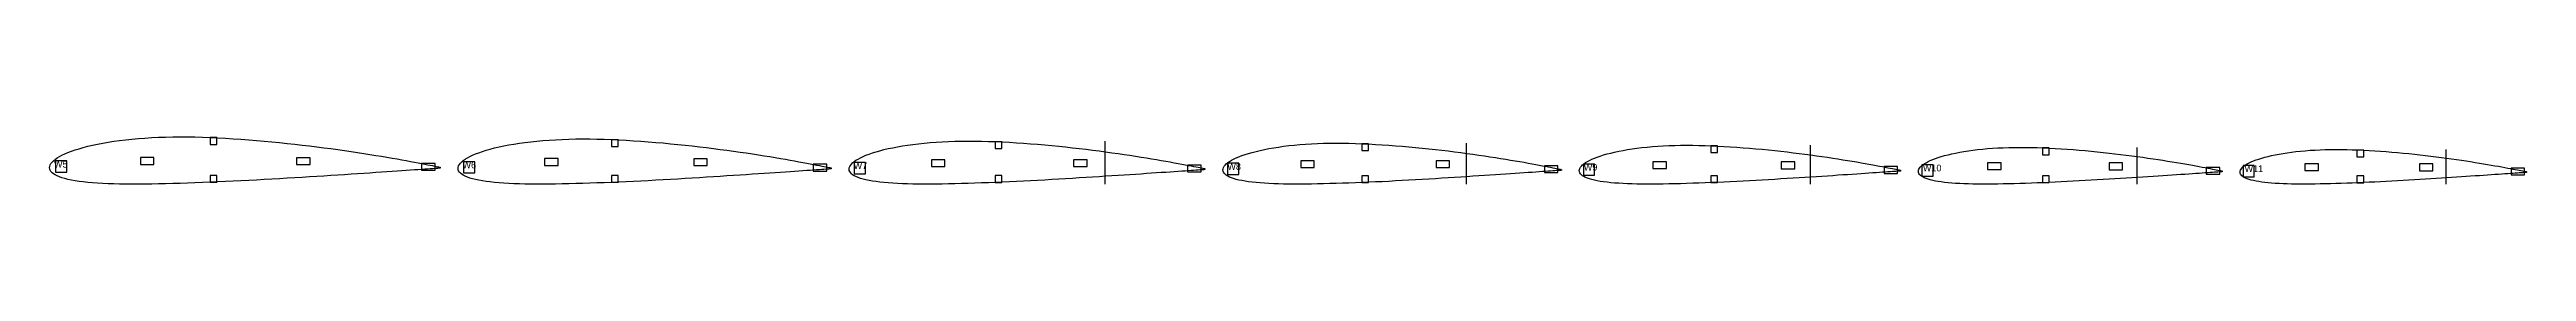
# Model space of a CAD drawing. Extents: x 0 to 2126, y -196 to 49.
# Drawn here: x 1024 to 2126, y 0 to 21 of the extents above; entities that cross this region are included whole.
import ezdxf

# ---------------------------------------------------------------- set-up
doc = ezdxf.new("R2010")
doc.units = 0
for name, color, linetype in [('WING_RIBS', 5, 'CONTINUOUS'), ('WING_RIBS_HINGE', 3, 'CONTINUOUS'), ('WING_RIBS_LABEL', 7, 'CONTINUOUS'), ('WING_RIBS_SLOTS', 1, 'CONTINUOUS')]:
    doc.layers.add(name, color=color, linetype=linetype)

msp = doc.modelspace()

# ---------------------------------------------------------------- linework, layer by layer
at = {"layer": 'WING_RIBS'}
for points in [[(1024.256708, 7.358733), (1024.325369, 7.972564), (1024.531243, 8.58946), (1024.874004, 9.208881), (1025.353111, 9.830064), (1025.967806, 10.452039), (1026.717117, 11.07363), (1027.59986, 11.693472), (1028.614638, 12.310028), (1029.759846, 12.921599), (1031.033675, 13.526353), (1032.43411, 14.122337), (1033.958936, 14.707505), (1035.605743, 15.279736), (1037.371926, 15.836864), (1039.254693, 16.376698), (1041.251067, 16.897046), (1043.35789, 17.395741), (1045.571833, 17.870661), (1047.889394, 18.319756), (1050.306908, 18.741061), (1052.820553, 19.132723), (1055.426354, 19.493014), (1058.120192, 19.820347), (1060.897806, 20.113289), (1063.754804, 20.370577), (1066.68667, 20.59112), (1069.688767, 20.77401), (1072.756348, 20.918527), (1075.884563, 21.024142), (1079.068465, 21.090515), (1082.30302, 21.117496), (1085.583114, 21.105122), (1088.90356, 21.053615), (1092.259107, 20.963371), (1095.644451, 20.836449), (1099.054237, 20.680659), (1102.483075, 20.497932), (1105.925542, 20.289393), (1109.376196, 20.056244), (1112.82958, 19.799752), (1116.280234, 19.521243), (1119.722701, 19.22209), (1123.151539, 18.903707), (1126.561325, 18.567547), (1129.946669, 18.215087), (1133.302216, 17.847835), (1136.622662, 17.467313), (1139.902755, 17.075065), (1143.137311, 16.672647), (1146.321213, 16.261628), (1149.449428, 15.843588), (1152.517009, 15.420116), (1155.519106, 14.992809), (1158.450971, 14.563271), (1161.30797, 14.133114), (1164.085584, 13.703953), (1166.779421, 13.277405), (1169.385223, 12.855091), (1171.898868, 12.438626), (1174.316382, 12.029622), (1176.633943, 11.629682), (1178.847885, 11.240392), (1180.954709, 10.86332), (1182.951083, 10.500007), (1184.83385, 10.15196), (1186.600033, 9.820647), (1188.24684, 9.507484), (1189.771666, 9.213831), (1191.172101, 8.940984), (1192.445929, 8.69016), (1193.591138, 8.462496), (1194.605916, 8.259033), (1195.488658, 8.080714), (1196.23797, 7.928372), (1196.852665, 7.802725), (1197.331772, 7.704371), (1197.674533, 7.633779), (1197.880407, 7.591288), (1197.949068, 7.577101), (1197.949068, 7.140366), (1197.880407, 7.135331), (1197.674533, 7.120244), (1197.331772, 7.095158), (1196.852665, 7.060159), (1196.23797, 7.015368), (1195.488658, 6.960935), (1194.605916, 6.897037), (1193.591138, 6.823879), (1192.445929, 6.741685), (1191.172101, 6.650698), (1189.771666, 6.551179), (1188.24684, 6.443396), (1186.600033, 6.327631), (1184.83385, 6.204167), (1182.951083, 6.073297), (1180.954709, 5.93531), (1178.847885, 5.7905), (1176.633943, 5.639163), (1174.316382, 5.481593), (1171.898868, 5.318091), (1169.385223, 5.148961), (1166.779421, 4.974515), (1164.085584, 4.795077), (1161.30797, 4.610989), (1158.450971, 4.422611), (1155.519106, 4.230332), (1152.517009, 4.03457), (1149.449428, 3.835783), (1146.321213, 3.634471), (1143.137311, 3.431182), (1139.902755, 3.226519), (1136.622662, 3.021139), (1133.302216, 2.815765), (1129.946669, 2.611181), (1126.561325, 2.408237), (1123.151539, 2.207849), (1119.722701, 2.010998), (1116.280234, 1.818727), (1112.82958, 1.632139), (1109.376196, 1.452389), (1105.925542, 1.280682), (1102.483075, 1.118258), (1099.054237, 0.966392), (1095.644451, 0.826376), (1092.259107, 0.69866), (1088.90356, 0.577966), (1085.583114, 0.464422), (1082.30302, 0.359604), (1079.068465, 0.265094), (1075.884563, 0.182464), (1072.756348, 0.113262), (1069.688767, 0.058995), (1066.68667, 0.021117), (1063.754804, 0.001016), (1060.897806, 0), (1058.120192, 0.01929), (1055.426354, 0.060009), (1052.820553, 0.123176), (1050.306908, 0.2097), (1047.889394, 0.320379), (1045.571833, 0.455894), (1043.35789, 0.616817), (1041.251067, 0.803603), (1039.254693, 1.016604), (1037.371926, 1.256069), (1035.605743, 1.522151), (1033.958936, 1.814919), (1032.43411, 2.134362), (1031.033675, 2.480402), (1029.759846, 2.852905), (1028.614638, 3.25169), (1027.59986, 3.676538), (1026.717117, 4.127206), (1025.967806, 4.603433), (1025.353111, 5.104953), (1024.874004, 5.631497), (1024.531243, 6.182805), (1024.325369, 6.758628), (1024.256708, 7.358733)], [(1205.949068, 7.031678), (1206.014677, 7.618228), (1206.211401, 8.207706), (1206.538929, 8.799597), (1206.996742, 9.393173), (1207.584118, 9.987504), (1208.300126, 10.581468), (1209.143635, 11.173762), (1210.113312, 11.762915), (1211.207623, 12.347306), (1212.424837, 12.925182), (1213.76303, 13.494678), (1215.220086, 14.053838), (1216.793701, 14.600637), (1218.481388, 15.133004), (1220.280476, 15.648845), (1222.188122, 16.146066), (1224.201309, 16.622597), (1226.316854, 17.07641), (1228.531412, 17.505544), (1230.841481, 17.908125), (1233.243409, 18.28238), (1235.733397, 18.626658), (1238.307508, 18.939442), (1240.961673, 19.219366), (1243.691694, 19.465218), (1246.493254, 19.675959), (1249.361925, 19.850721), (1252.293169, 19.988815), (1255.282352, 20.089736), (1258.324747, 20.153158), (1261.415544, 20.17894), (1264.549856, 20.167117), (1267.722727, 20.117899), (1270.929139, 20.031666), (1274.164022, 19.910385), (1277.422262, 19.761519), (1280.698707, 19.586913), (1283.988176, 19.387642), (1287.285468, 19.164855), (1290.585368, 18.919763), (1293.882659, 18.653632), (1297.172128, 18.367775), (1300.448573, 18.063543), (1303.706813, 17.742322), (1306.941697, 17.405528), (1310.148109, 17.054598), (1313.32098, 16.690988), (1316.455291, 16.316173), (1319.546089, 15.931641), (1322.588484, 15.538889), (1325.577667, 15.139429), (1328.508911, 14.734778), (1331.377581, 14.326462), (1334.179142, 13.916015), (1336.909163, 13.504976), (1339.563327, 13.094888), (1342.137439, 12.687298), (1344.627427, 12.283753), (1347.029354, 11.885798), (1349.339423, 11.494973), (1351.553981, 11.112807), (1353.669527, 10.740819), (1355.682714, 10.380506), (1357.59036, 10.03334), (1359.389448, 9.700762), (1361.077134, 9.384173), (1362.65075, 9.084929), (1364.107806, 8.804328), (1365.445999, 8.543607), (1366.663213, 8.303931), (1367.757524, 8.086385), (1368.7272, 7.891965), (1369.57071, 7.721571), (1370.286718, 7.576), (1370.874093, 7.455938), (1371.331907, 7.361955), (1371.659434, 7.2945), (1371.856158, 7.253897), (1371.921768, 7.240341), (1371.921768, 6.823016), (1371.856158, 6.818205), (1371.659434, 6.803788), (1371.331907, 6.779817), (1370.874093, 6.746374), (1370.286718, 6.703574), (1369.57071, 6.65156), (1368.7272, 6.590502), (1367.757524, 6.520595), (1366.663213, 6.442054), (1365.445999, 6.355112), (1364.107806, 6.260015), (1362.65075, 6.157023), (1361.077134, 6.046403), (1359.389448, 5.928427), (1357.59036, 5.803372), (1355.682714, 5.671518), (1353.669527, 5.533145), (1351.553981, 5.388533), (1349.339423, 5.237967), (1347.029354, 5.081732), (1344.627427, 4.920118), (1342.137439, 4.753425), (1339.563327, 4.581963), (1336.909163, 4.406056), (1334.179142, 4.226051), (1331.377581, 4.042317), (1328.508911, 3.855256), (1325.577667, 3.665304), (1322.588484, 3.472939), (1319.546089, 3.278685), (1316.455291, 3.083118), (1313.32098, 2.886866), (1310.148109, 2.69062), (1306.941697, 2.495129), (1303.706813, 2.301204), (1300.448573, 2.109722), (1297.172128, 1.92162), (1293.882659, 1.737895), (1290.585368, 1.559599), (1287.285468, 1.387839), (1283.988176, 1.223762), (1280.698707, 1.068558), (1277.422262, 0.923442), (1274.164022, 0.789648), (1270.929139, 0.667608), (1267.722727, 0.552279), (1264.549856, 0.443781), (1261.415544, 0.343621), (1258.324747, 0.253312), (1255.282352, 0.174354), (1252.293169, 0.108228), (1249.361925, 0.056373), (1246.493254, 0.020179), (1243.691694, 0.000971), (1240.961673, 0), (1238.307508, 0.018433), (1235.733397, 0.057342), (1233.243409, 0.117701), (1230.841481, 0.20038), (1228.531412, 0.30614), (1226.316854, 0.435632), (1224.201309, 0.589403), (1222.188122, 0.767887), (1220.280476, 0.971422), (1218.481388, 1.200244), (1216.793701, 1.4545), (1215.220086, 1.734256), (1213.76303, 2.039501), (1212.424837, 2.370162), (1211.207623, 2.72611), (1210.113312, 3.10717), (1209.143635, 3.513136), (1208.300126, 3.943774), (1207.584118, 4.398836), (1206.996742, 4.878066), (1206.538929, 5.381208), (1206.211401, 5.908013), (1206.014677, 6.458244), (1205.949068, 7.031678)], [(1379.921768, 6.704624), (1379.984325, 7.263892), (1380.171899, 7.825953), (1380.484193, 8.390313), (1380.920713, 8.956281), (1381.480768, 9.522969), (1382.163474, 10.089307), (1382.967751, 10.654052), (1383.892326, 11.215803), (1384.935738, 11.773013), (1386.096338, 12.324011), (1387.37229, 12.867019), (1388.761576, 13.400171), (1390.262, 13.921537), (1391.871189, 14.429143), (1393.586599, 14.920991), (1395.405517, 15.395086), (1397.325067, 15.849453), (1399.342215, 16.282158), (1401.45377, 16.691333), (1403.656394, 17.075189), (1405.946604, 17.432037), (1408.320779, 17.760302), (1410.775164, 18.058538), (1413.305879, 18.325442), (1415.908922, 18.559859), (1418.580178, 18.760798), (1421.315422, 18.927431), (1424.110329, 19.059103), (1426.96048, 19.155329), (1429.861369, 19.215802), (1432.808408, 19.240385), (1435.796938, 19.229112), (1438.822233, 19.182183), (1441.879509, 19.099961), (1444.963933, 18.98432), (1448.070628, 18.842379), (1451.19468, 18.675893), (1454.33115, 18.485891), (1457.475079, 18.273467), (1460.621496, 18.039774), (1463.765425, 17.786022), (1466.901895, 17.51346), (1470.025947, 17.223378), (1473.132641, 16.917098), (1476.217065, 16.595969), (1479.274342, 16.26136), (1482.299637, 15.914663), (1485.288167, 15.557282), (1488.235206, 15.190634), (1491.136095, 14.81615), (1493.986246, 14.435269), (1496.781153, 14.049439), (1499.516397, 13.660115), (1502.187652, 13.268758), (1504.790695, 12.876837), (1507.32141, 12.485824), (1509.775796, 12.097191), (1512.14997, 11.712416), (1514.44018, 11.33297), (1516.642804, 10.960323), (1518.75436, 10.595933), (1520.771507, 10.241246), (1522.691058, 9.897692), (1524.509976, 9.566673), (1526.225386, 9.249564), (1527.834575, 8.9477), (1529.334999, 8.662374), (1530.724285, 8.394824), (1532.000237, 8.14623), (1533.160836, 7.917702), (1534.204249, 7.710274), (1535.128824, 7.524897), (1535.9331, 7.362428), (1536.615806, 7.223628), (1537.175862, 7.10915), (1537.612382, 7.019538), (1537.924675, 6.955221), (1538.112249, 6.916506), (1538.174807, 6.903581), (1538.174807, 6.505666), (1538.112249, 6.501079), (1537.924675, 6.487333), (1537.612382, 6.464477), (1537.175862, 6.432589), (1536.615806, 6.39178), (1535.9331, 6.342185), (1535.128824, 6.283967), (1534.204249, 6.217312), (1533.160836, 6.142424), (1532.000237, 6.059525), (1530.724285, 5.968852), (1529.334999, 5.87065), (1527.834575, 5.765175), (1526.225386, 5.652686), (1524.509976, 5.533448), (1522.691058, 5.407727), (1520.771507, 5.275789), (1518.75436, 5.137904), (1516.642804, 4.994341), (1514.44018, 4.845372), (1512.14997, 4.691276), (1509.775796, 4.532336), (1507.32141, 4.368848), (1504.790695, 4.201123), (1502.187652, 4.02949), (1499.516397, 3.854302), (1496.781153, 3.675942), (1493.986246, 3.494825), (1491.136095, 3.311407), (1488.235206, 3.126188), (1485.288167, 2.939717), (1482.299637, 2.752594), (1479.274342, 2.565475), (1476.217065, 2.379076), (1473.132641, 2.194171), (1470.025947, 2.011596), (1466.901895, 1.832242), (1463.765425, 1.657062), (1460.621496, 1.48706), (1457.475079, 1.323288), (1454.33115, 1.166843), (1451.19468, 1.018858), (1448.070628, 0.880491), (1444.963933, 0.75292), (1441.879509, 0.636557), (1438.822233, 0.526592), (1435.796938, 0.42314), (1432.808408, 0.327639), (1429.861369, 0.24153), (1426.96048, 0.166245), (1424.110329, 0.103194), (1421.315422, 0.053751), (1418.580178, 0.01924), (1415.908922, 0.000926), (1413.305879, 0), (1410.775164, 0.017575), (1408.320779, 0.054675), (1405.946604, 0.112227), (1403.656394, 0.19106), (1401.45377, 0.291901), (1399.342215, 0.41537), (1397.325067, 0.561988), (1395.405517, 0.732172), (1393.586599, 0.926239), (1391.871189, 1.144418), (1390.262, 1.386849), (1388.761576, 1.653593), (1387.37229, 1.944641), (1386.096338, 2.259922), (1384.935738, 2.599314), (1383.892326, 2.962651), (1382.967751, 3.349734), (1382.163474, 3.760343), (1381.480768, 4.194239), (1380.920713, 4.651179), (1380.484193, 5.130919), (1380.171899, 5.633222), (1379.984325, 6.157861), (1379.921768, 6.704624)], [(1546.174807, 6.377569), (1546.234313, 6.909555), (1546.412737, 7.444199), (1546.709797, 7.98103), (1547.125023, 8.519389), (1547.657759, 9.058434), (1548.307162, 9.597146), (1549.072205, 10.134343), (1549.95168, 10.668691), (1550.944194, 11.198719), (1552.048179, 11.72284), (1553.261889, 12.239359), (1554.583405, 12.746504), (1556.010637, 13.242438), (1557.541329, 13.725282), (1559.173061, 14.193138), (1560.903251, 14.644106), (1562.729165, 15.076309), (1564.647915, 15.487906), (1566.656468, 15.877122), (1568.751647, 16.242253), (1570.930139, 16.581693), (1573.188501, 16.893945), (1575.52316, 17.177634), (1577.930425, 17.431518), (1580.406491, 17.6545), (1582.947441, 17.845637), (1585.549258, 18.004142), (1588.207829, 18.12939), (1590.918948, 18.220923), (1593.67833, 18.278446), (1596.481611, 18.30183), (1599.324359, 18.291106), (1602.202079, 18.246466), (1605.11022, 18.168255), (1608.044184, 18.058256), (1610.999332, 17.923238), (1613.970992, 17.764874), (1616.954463, 17.58414), (1619.94503, 17.382078), (1622.937963, 17.159785), (1625.92853, 16.918411), (1628.912001, 16.659144), (1631.883661, 16.383213), (1634.838809, 16.091874), (1637.772773, 15.786409), (1640.680914, 15.468123), (1643.558634, 15.138338), (1646.401382, 14.79839), (1649.204663, 14.449628), (1651.964045, 14.093411), (1654.675164, 13.73111), (1657.333735, 13.364101), (1659.935552, 12.993768), (1662.476502, 12.621502), (1664.952567, 12.248699), (1667.359833, 11.876759), (1669.694492, 11.507085), (1671.952853, 11.141079), (1674.131346, 10.780142), (1676.226525, 10.425673), (1678.235077, 10.079058), (1680.153828, 9.741673), (1681.979742, 9.414878), (1683.709932, 9.100006), (1685.341663, 8.798366), (1686.872356, 8.511227), (1688.299588, 8.239819), (1689.621104, 7.98532), (1690.834814, 7.748853), (1691.938799, 7.531472), (1692.931313, 7.334163), (1693.810787, 7.157829), (1694.575831, 7.003285), (1695.225234, 6.871256), (1695.75797, 6.762362), (1696.173196, 6.677122), (1696.470256, 6.615942), (1696.64868, 6.579116), (1696.708186, 6.566821), (1696.708186, 6.188317), (1696.64868, 6.183953), (1696.470256, 6.170878), (1696.173196, 6.149137), (1695.75797, 6.118805), (1695.225234, 6.079986), (1694.575831, 6.03281), (1693.810787, 5.977432), (1692.931313, 5.914028), (1691.938799, 5.842793), (1690.834814, 5.763939), (1689.621104, 5.677688), (1688.299588, 5.584277), (1686.872356, 5.483947), (1685.341663, 5.376945), (1683.709932, 5.263524), (1681.979742, 5.143935), (1680.153828, 5.018434), (1678.235077, 4.887274), (1676.226525, 4.750714), (1674.131346, 4.609013), (1671.952853, 4.462433), (1669.694492, 4.311246), (1667.359833, 4.155734), (1664.952567, 3.99619), (1662.476502, 3.83293), (1659.935552, 3.666287), (1657.333735, 3.496627), (1654.675164, 3.324345), (1651.964045, 3.149875), (1649.204663, 2.973691), (1646.401382, 2.796316), (1643.558634, 2.618321), (1640.680914, 2.44033), (1637.772773, 2.263024), (1634.838809, 2.087139), (1631.883661, 1.913469), (1628.912001, 1.742865), (1625.92853, 1.57623), (1622.937963, 1.41452), (1619.94503, 1.258737), (1616.954463, 1.109924), (1613.970992, 0.969157), (1610.999332, 0.83754), (1608.044184, 0.716193), (1605.11022, 0.605505), (1602.202079, 0.500904), (1599.324359, 0.402499), (1596.481611, 0.311657), (1593.67833, 0.229748), (1590.918948, 0.158135), (1588.207829, 0.09816), (1585.549258, 0.051129), (1582.947441, 0.018302), (1580.406491, 0.000881), (1577.930425, 0), (1575.52316, 0.016718), (1573.188501, 0.052008), (1570.930139, 0.106752), (1568.751647, 0.18174), (1566.656468, 0.277661), (1564.647915, 0.395109), (1562.729165, 0.534574), (1560.903251, 0.696456), (1559.173061, 0.881057), (1557.541329, 1.088593), (1556.010637, 1.319198), (1554.583405, 1.57293), (1553.261889, 1.84978), (1552.048179, 2.149682), (1550.944194, 2.472518), (1549.95168, 2.818131), (1549.072205, 3.186333), (1548.307162, 3.576911), (1547.657759, 3.989642), (1547.125023, 4.424292), (1546.709797, 4.88063), (1546.412737, 5.358431), (1546.234313, 5.857477), (1546.174807, 6.377569)], [(1704.708186, 6.050514), (1704.76464, 6.555219), (1704.933914, 7.062445), (1705.215741, 7.571746), (1705.609673, 8.082497), (1706.115089, 8.593899), (1706.731189, 9.104984), (1707.457, 9.614633), (1708.291373, 10.121578), (1709.232989, 10.624426), (1710.280359, 11.121668), (1711.431828, 11.6117), (1712.685574, 12.092837), (1714.039615, 12.563338), (1715.49181, 13.021422), (1717.039862, 13.465285), (1718.681325, 13.893127), (1720.413603, 14.303165), (1722.233955, 14.693655), (1724.139505, 15.06291), (1726.127239, 15.409317), (1728.194014, 15.73135), (1730.336562, 16.027589), (1732.551495, 16.296729), (1734.835311, 16.537594), (1737.184399, 16.749141), (1739.595044, 16.930476), (1742.063434, 17.080853), (1744.585668, 17.199678), (1747.157756, 17.286517), (1749.775631, 17.34109), (1752.435154, 17.363274), (1755.13212, 17.353101), (1757.862264, 17.31075), (1760.62127, 17.23655), (1763.404774, 17.132192), (1766.208376, 17.004098), (1769.027643, 16.853855), (1771.858116, 16.68239), (1774.69532, 16.490689), (1777.53477, 16.279796), (1780.371974, 16.0508), (1783.202447, 15.804829), (1786.021714, 15.543048), (1788.825316, 15.266649), (1791.60882, 14.97685), (1794.367826, 14.674886), (1797.09797, 14.362013), (1799.794936, 14.039498), (1802.454459, 13.708621), (1805.072335, 13.370672), (1807.644422, 13.02695), (1810.166656, 12.678762), (1812.635046, 12.327421), (1815.045691, 11.974245), (1817.394779, 11.620561), (1819.678595, 11.267695), (1821.893528, 10.916978), (1824.036076, 10.569741), (1826.102851, 10.227315), (1828.090585, 9.891023), (1829.996135, 9.562183), (1831.816487, 9.2421), (1833.548765, 8.932063), (1835.190228, 8.633339), (1836.73828, 8.347167), (1838.190475, 8.074754), (1839.544516, 7.817264), (1840.798262, 7.575817), (1841.949731, 7.351476), (1842.997101, 7.145243), (1843.938717, 6.958052), (1844.77309, 6.79076), (1845.498901, 6.644142), (1846.115001, 6.518883), (1846.620417, 6.415574), (1847.01435, 6.334705), (1847.296176, 6.276663), (1847.46545, 6.241725), (1847.521904, 6.230061), (1847.521904, 5.870967), (1847.46545, 5.866827), (1847.296176, 5.854423), (1847.01435, 5.833796), (1846.620417, 5.80502), (1846.115001, 5.768192), (1845.498901, 5.723435), (1844.77309, 5.670897), (1843.938717, 5.610745), (1842.997101, 5.543163), (1841.949731, 5.468352), (1840.798262, 5.386525), (1839.544516, 5.297904), (1838.190475, 5.202718), (1836.73828, 5.101204), (1835.190228, 4.993599), (1833.548765, 4.880143), (1831.816487, 4.761078), (1829.996135, 4.636645), (1828.090585, 4.507088), (1826.102851, 4.372653), (1824.036076, 4.23359), (1821.893528, 4.090157), (1819.678595, 3.942619), (1817.394779, 3.791258), (1815.045691, 3.636369), (1812.635046, 3.478273), (1810.166656, 3.317313), (1807.644422, 3.153866), (1805.072335, 2.988343), (1802.454459, 2.821194), (1799.794936, 2.652915), (1797.09797, 2.484048), (1794.367826, 2.315185), (1791.60882, 2.146971), (1788.825316, 1.980106), (1786.021714, 1.815342), (1783.202447, 1.653487), (1780.371974, 1.495398), (1777.53477, 1.341981), (1774.69532, 1.194187), (1771.858116, 1.053005), (1769.027643, 0.919457), (1766.208376, 0.794589), (1763.404774, 0.679465), (1760.62127, 0.574454), (1757.862264, 0.475217), (1755.13212, 0.381858), (1752.435154, 0.295674), (1749.775631, 0.217966), (1747.157756, 0.150026), (1744.585668, 0.093126), (1742.063434, 0.048507), (1739.595044, 0.017363), (1737.184399, 0.000835), (1734.835311, 0), (1732.551495, 0.015861), (1730.336562, 0.049341), (1728.194014, 0.101278), (1726.127239, 0.17242), (1724.139505, 0.263422), (1722.233955, 0.374847), (1720.413603, 0.50716), (1718.681325, 0.66074), (1717.039862, 0.835874), (1715.49181, 1.032768), (1714.039615, 1.251547), (1712.685574, 1.492267), (1711.431828, 1.75492), (1710.280359, 2.039442), (1709.232989, 2.345722), (1708.291373, 2.673612), (1707.457, 3.022931), (1706.731189, 3.39348), (1706.115089, 3.785045), (1705.609673, 4.197405), (1705.215741, 4.630342), (1704.933914, 5.083639), (1704.76464, 5.557094), (1704.708186, 6.050514)], [(1855.521904, 5.723459), (1855.575307, 6.200883), (1855.735431, 6.680691), (1856.002024, 7.162463), (1856.374662, 7.645606), (1856.852759, 8.129364), (1857.435556, 8.612823), (1858.122134, 9.094923), (1858.911405, 9.574466), (1859.802123, 10.050133), (1860.792879, 10.520497), (1861.882106, 10.98404), (1863.068082, 11.43917), (1864.348931, 11.884239), (1865.722629, 12.317561), (1867.187004, 12.737432), (1868.739739, 13.142147), (1870.37838, 13.530021), (1872.100335, 13.899403), (1873.902882, 14.248699), (1875.783171, 14.576381), (1877.738228, 14.881007), (1879.764963, 15.161233), (1881.86017, 15.415825), (1884.020536, 15.64367), (1886.242646, 15.843782), (1888.522986, 16.015315), (1890.85795, 16.157563), (1893.243847, 16.269966), (1895.676903, 16.35211), (1898.153271, 16.403734), (1900.669036, 16.424719), (1903.22022, 16.415095), (1905.802789, 16.375034), (1908.412659, 16.304844), (1911.045704, 16.206127), (1913.69776, 16.084957), (1916.364634, 15.942836), (1919.042109, 15.780639), (1921.72595, 15.599301), (1924.411916, 15.399807), (1927.095758, 15.183189), (1929.773232, 14.950514), (1932.440106, 14.702883), (1935.092162, 14.441425), (1937.725207, 14.16729), (1940.335077, 13.881649), (1942.917646, 13.585688), (1945.46883, 13.280606), (1947.984595, 12.967615), (1950.460964, 12.647933), (1952.89402, 12.322791), (1955.279916, 11.993424), (1957.61488, 11.661074), (1959.89522, 11.326989), (1962.11733, 10.992422), (1964.277697, 10.65863), (1966.372904, 10.326871), (1968.399638, 9.998404), (1970.354695, 9.674487), (1972.234984, 9.356373), (1974.037531, 9.045308), (1975.759487, 8.742527), (1977.398128, 8.449249), (1978.950863, 8.166672), (1980.415237, 7.895969), (1981.788935, 7.638281), (1983.069785, 7.394709), (1984.25576, 7.166313), (1985.344987, 6.954099), (1986.335743, 6.759014), (1987.226461, 6.581941), (1988.015733, 6.423692), (1988.70231, 6.285), (1989.285108, 6.166511), (1989.763204, 6.068786), (1990.135843, 5.992289), (1990.402435, 5.937384), (1990.562559, 5.904335), (1990.615962, 5.893301), (1990.615962, 5.553618), (1990.562559, 5.549702), (1990.402435, 5.537967), (1990.135843, 5.518456), (1989.763204, 5.491235), (1989.285108, 5.456397), (1988.70231, 5.41406), (1988.015733, 5.364362), (1987.226461, 5.307461), (1986.335743, 5.243533), (1985.344987, 5.172765), (1984.25576, 5.095361), (1983.069785, 5.01153), (1981.788935, 4.92149), (1980.415237, 4.825464), (1978.950863, 4.723675), (1977.398128, 4.616352), (1975.759487, 4.503722), (1974.037531, 4.386016), (1972.234984, 4.263462), (1970.354695, 4.136293), (1968.399638, 4.004747), (1966.372904, 3.869067), (1964.277697, 3.729505), (1962.11733, 3.586325), (1959.89522, 3.439809), (1957.61488, 3.290258), (1955.279916, 3.137999), (1952.89402, 2.983387), (1950.460964, 2.826811), (1947.984595, 2.668697), (1945.46883, 2.509515), (1942.917646, 2.349775), (1940.335077, 2.19004), (1937.725207, 2.030919), (1935.092162, 1.873073), (1932.440106, 1.717216), (1929.773232, 1.564109), (1927.095758, 1.414565), (1924.411916, 1.269441), (1921.72595, 1.129636), (1919.042109, 0.996086), (1916.364634, 0.869757), (1913.69776, 0.751638), (1911.045704, 0.642737), (1908.412659, 0.543402), (1905.802789, 0.449529), (1903.22022, 0.361217), (1900.669036, 0.279692), (1898.153271, 0.206184), (1895.676903, 0.141916), (1893.243847, 0.088093), (1890.85795, 0.045885), (1888.522986, 0.016425), (1886.242646, 0.00079), (1884.020536, 0), (1881.86017, 0.015003), (1879.764963, 0.046673), (1877.738228, 0.095803), (1875.783171, 0.1631), (1873.902882, 0.249183), (1872.100335, 0.354585), (1870.37838, 0.479746), (1868.739739, 0.625025), (1867.187004, 0.790692), (1865.722629, 0.976942), (1864.348931, 1.183895), (1863.068082, 1.411604), (1861.882106, 1.660059), (1860.792879, 1.929202), (1859.802123, 2.218926), (1858.911405, 2.529092), (1858.122134, 2.859529), (1857.435556, 3.210049), (1856.852759, 3.580448), (1856.374662, 3.970519), (1856.002024, 4.380053), (1855.735431, 4.808848), (1855.575307, 5.256711), (1855.521904, 5.723459)], [(1998.615962, 5.396404), (1998.666313, 5.846547), (1998.817288, 6.298937), (1999.068646, 6.753179), (1999.419991, 7.208714), (1999.870768, 7.664829), (2000.420263, 8.120662), (2001.067607, 8.575213), (2001.811777, 9.027354), (2002.651597, 9.47584), (2003.585738, 9.919326), (2004.612724, 10.356381), (2005.73093, 10.785503), (2006.938588, 11.20514), (2008.233789, 11.6137), (2009.614485, 12.009578), (2011.078492, 12.391167), (2012.623496, 12.756876), (2014.247054, 13.105152), (2015.946598, 13.434487), (2017.719442, 13.743445), (2019.562782, 14.030664), (2021.473703, 14.294877), (2023.449184, 14.534921), (2025.486101, 14.749746), (2027.581233, 14.938423), (2029.731268, 15.100154), (2031.932806, 15.234274), (2034.182365, 15.340253), (2036.476389, 15.417704), (2038.811251, 15.466377), (2041.183258, 15.486163), (2043.58866, 15.47709), (2046.023654, 15.439318), (2048.484388, 15.373139), (2050.966974, 15.280063), (2053.467483, 15.165817), (2055.981964, 15.031817), (2058.506441, 14.878888), (2061.03692, 14.707912), (2063.569402, 14.519818), (2066.099881, 14.315578), (2068.624357, 14.096199), (2071.138838, 13.862719), (2073.639348, 13.616201), (2076.121933, 13.357731), (2078.582668, 13.088412), (2081.017662, 12.809363), (2083.423064, 12.521714), (2085.795071, 12.226608), (2088.129933, 11.925194), (2090.423957, 11.618631), (2092.673516, 11.308085), (2094.875054, 10.994727), (2097.025089, 10.679732), (2099.120221, 10.364284), (2101.157138, 10.049565), (2103.132619, 9.736764), (2105.04354, 9.427067), (2106.88688, 9.121659), (2108.659723, 8.821723), (2110.359268, 8.528434), (2111.982826, 8.242954), (2113.52783, 7.966435), (2114.991837, 7.700005), (2116.372533, 7.444771), (2117.667734, 7.201808), (2118.875392, 6.972155), (2119.993598, 6.75681), (2121.020583, 6.556722), (2121.954725, 6.372784), (2122.794544, 6.20583), (2123.538715, 6.056624), (2124.186059, 5.925857), (2124.735554, 5.814139), (2125.186331, 5.721999), (2125.537676, 5.649872), (2125.789034, 5.598105), (2125.940008, 5.566944), (2125.99036, 5.556541), (2125.99036, 5.236268), (2125.940008, 5.232576), (2125.789034, 5.221512), (2125.537676, 5.203116), (2125.186331, 5.17745), (2124.735554, 5.144603), (2124.186059, 5.104686), (2123.538715, 5.057827), (2122.794544, 5.004178), (2121.954725, 4.943902), (2121.020583, 4.877179), (2119.993598, 4.804198), (2118.875392, 4.725157), (2117.667734, 4.640262), (2116.372533, 4.549723), (2114.991837, 4.453751), (2113.52783, 4.35256), (2111.982826, 4.246367), (2110.359268, 4.135386), (2108.659723, 4.019835), (2106.88688, 3.899934), (2105.04354, 3.775905), (2103.132619, 3.647978), (2101.157138, 3.51639), (2099.120221, 3.381392), (2097.025089, 3.243248), (2094.875054, 3.102243), (2092.673516, 2.958685), (2090.423957, 2.812908), (2088.129933, 2.665279), (2085.795071, 2.5162), (2083.423064, 2.366114), (2081.017662, 2.215502), (2078.582668, 2.064895), (2076.121933, 1.914866), (2073.639348, 1.76604), (2071.138838, 1.619089), (2068.624357, 1.474732), (2066.099881, 1.333733), (2063.569402, 1.196902), (2061.03692, 1.065085), (2058.506441, 0.939167), (2055.981964, 0.820056), (2053.467483, 0.708688), (2050.966974, 0.606009), (2048.484388, 0.512351), (2046.023654, 0.423842), (2043.58866, 0.340576), (2041.183258, 0.263709), (2038.811251, 0.194402), (2036.476389, 0.133807), (2034.182365, 0.083059), (2031.932806, 0.043263), (2029.731268, 0.015486), (2027.581233, 0.000745), (2025.486101, 0), (2023.449184, 0.014146), (2021.473703, 0.044006), (2019.562782, 0.090329), (2017.719442, 0.15378), (2015.946598, 0.234944), (2014.247054, 0.334323), (2012.623496, 0.452332), (2011.078492, 0.589309), (2009.614485, 0.74551), (2008.233789, 0.921117), (2006.938588, 1.116244), (2005.73093, 1.330941), (2004.612724, 1.565199), (2003.585738, 1.818962), (2002.651597, 2.092131), (2001.811777, 2.384573), (2001.067607, 2.696128), (2000.420263, 3.026617), (1999.870768, 3.375851), (1999.419991, 3.743632), (1999.068646, 4.129764), (1998.817288, 4.534057), (1998.666313, 4.956327), (1998.615962, 5.396404)]]:
    msp.add_lwpolyline(points, close=True, dxfattribs=at)
at = {"layer": 'WING_RIBS_HINGE'}
for p, q in [((1493.863956, 0), (1493.863956, 19.240385)), ((1654.55884, 0), (1654.55884, 18.30183)), ((1807.534063, 0), (1807.534063, 17.363274)), ((1952.789626, 0), (1952.789626, 16.424719)), ((2090.325528, 0), (2090.325528, 15.486163))]:
    msp.add_line(p, q, dxfattribs=at)
at = {"layer": 'WING_RIBS_SLOTS'}
for points in [[(1064.679798, 8.843845), (1070.679798, 8.843845), (1070.679798, 11.843845), (1064.679798, 11.843845)], [(1095.707499, 17.76787), (1098.707499, 17.76787), (1098.707499, 20.76787), (1095.707499, 20.76787)], [(1134.156742, 8.729394), (1140.156742, 8.729394), (1140.156742, 11.729394), (1134.156742, 11.729394)], [(1244.442243, 8.384118), (1250.442243, 8.384118), (1250.442243, 11.384118), (1244.442243, 11.384118)], [(1274.157602, 16.844853), (1277.157602, 16.844853), (1277.157602, 19.844853), (1274.157602, 19.844853)], [(1310.831323, 8.274755), (1316.831323, 8.274755), (1316.831323, 11.274755), (1310.831323, 11.274755)], [(1444.888044, 15.921837), (1447.888044, 15.921837), (1447.888044, 18.921837), (1444.888044, 18.921837)], [(1607.898826, 14.99882), (1610.898826, 14.99882), (1610.898826, 17.99882), (1607.898826, 17.99882)], [(1763.189948, 14.075804), (1766.189948, 14.075804), (1766.189948, 17.075804), (1763.189948, 17.075804)], [(1910.761409, 13.152788), (1913.761409, 13.152788), (1913.761409, 16.152788), (1910.761409, 16.152788)], [(2050.613209, 12.229771), (2053.613209, 12.229771), (2053.613209, 15.229771), (2050.613209, 15.229771)], [(1026.967479, 5.360262), (1031.967479, 5.360262), (1031.967479, 10.360262), (1026.967479, 10.360262)], [(1095.707499, 0.889316), (1098.707499, 0.889316), (1098.707499, 3.889316), (1095.707499, 3.889316)], [(1189.738297, 6.19743), (1195.738297, 6.19743), (1195.738297, 9.19743), (1189.738297, 9.19743)], [(1208.428249, 5.010917), (1213.428249, 5.010917), (1213.428249, 10.010917), (1208.428249, 10.010917)], [(1274.157602, 0.849791), (1277.157602, 0.849791), (1277.157602, 3.849791), (1274.157602, 3.849791)], [(1363.942587, 5.855322), (1369.942587, 5.855322), (1369.942587, 8.855322), (1363.942587, 8.855322)], [(1382.169359, 4.661572), (1387.169359, 4.661572), (1387.169359, 9.661572), (1382.169359, 9.661572)], [(1416.485028, 7.924392), (1422.485028, 7.924392), (1422.485028, 10.924392), (1416.485028, 10.924392)], [(1444.888044, 0.810266), (1447.888044, 0.810266), (1447.888044, 3.810266), (1444.888044, 3.810266)], [(1479.786243, 7.820115), (1485.786243, 7.820115), (1485.786243, 10.820115), (1479.786243, 10.820115)], [(1530.427216, 5.513214), (1536.427216, 5.513214), (1536.427216, 8.513214), (1530.427216, 8.513214)], [(1548.190808, 4.312227), (1553.190808, 4.312227), (1553.190808, 9.312227), (1548.190808, 9.312227)], [(1580.808152, 7.464666), (1586.808152, 7.464666), (1586.808152, 10.464666), (1580.808152, 10.464666)], [(1607.898826, 0.77074), (1610.898826, 0.77074), (1610.898826, 3.77074), (1607.898826, 3.77074)], [(1641.021503, 7.365475), (1647.021503, 7.365475), (1647.021503, 10.365475), (1641.021503, 10.365475)], [(1689.192184, 5.171106), (1695.192184, 5.171106), (1695.192184, 8.171106), (1689.192184, 8.171106)], [(1706.492597, 3.962882), (1711.492597, 3.962882), (1711.492597, 8.962882), (1706.492597, 8.962882)], [(1737.411615, 7.004939), (1743.411615, 7.004939), (1743.411615, 10.004939), (1737.411615, 10.004939)], [(1763.189948, 0.731215), (1766.189948, 0.731215), (1766.189948, 3.731215), (1763.189948, 3.731215)], [(1794.537103, 6.910835), (1800.537103, 6.910835), (1800.537103, 9.910835), (1794.537103, 9.910835)], [(1840.237493, 4.828998), (1846.237493, 4.828998), (1846.237493, 7.828998), (1840.237493, 7.828998)], [(1857.074726, 3.613537), (1862.074726, 3.613537), (1862.074726, 8.613537), (1857.074726, 8.613537)], [(1886.295419, 6.545213), (1892.295419, 6.545213), (1892.295419, 9.545213), (1886.295419, 9.545213)], [(1910.761409, 0.69169), (1913.761409, 0.69169), (1913.761409, 3.69169), (1910.761409, 3.69169)], [(1940.333042, 6.456196), (1946.333042, 6.456196), (1946.333042, 9.456196), (1940.333042, 9.456196)], [(1983.56314, 4.48689), (1989.56314, 4.48689), (1989.56314, 7.48689), (1983.56314, 7.48689)], [(1999.937194, 3.264192), (2004.937194, 3.264192), (2004.937194, 8.264192), (1999.937194, 8.264192)], [(2027.459562, 6.085486), (2033.459562, 6.085486), (2033.459562, 9.085486), (2027.459562, 9.085486)], [(2050.613209, 0.652165), (2053.613209, 0.652165), (2053.613209, 3.652165), (2050.613209, 3.652165)], [(2078.40932, 6.001556), (2084.40932, 6.001556), (2084.40932, 9.001556), (2078.40932, 9.001556)], [(2119.169128, 4.144782), (2125.169128, 4.144782), (2125.169128, 7.144782), (2119.169128, 7.144782)]]:
    msp.add_lwpolyline(points, close=True, dxfattribs=at)

# ---------------------------------------------------------------- texts
at = {"layer": 'WING_RIBS_LABEL'}
for s, p in [('W5', (1026.256708, 7.358733)), ('W6', (1207.949068, 7.031678)), ('W7', (1381.921768, 6.704624)), ('W8', (1548.174807, 6.377569)), ('W9', (1706.708186, 6.050514)), ('W10', (1857.521904, 5.723459)), ('W11', (2000.615962, 5.396404))]:
    msp.add_text(s, height=3, dxfattribs=at).set_placement(p)

doc.saveas('drawing.dxf')
